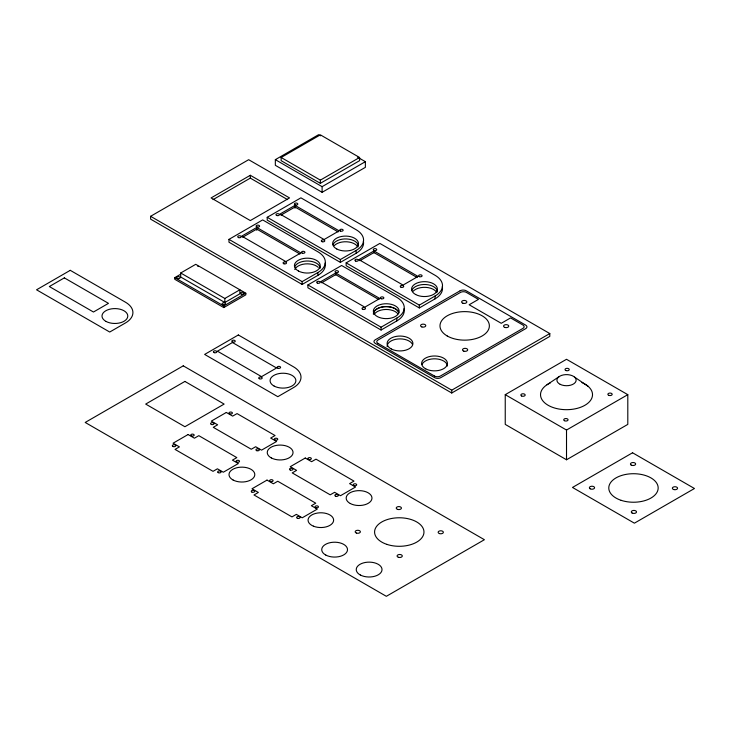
<?xml version="1.0" encoding="UTF-8"?>
<svg xmlns="http://www.w3.org/2000/svg" width="731" height="731" viewBox="0 0 731 731"><rect width="100%" height="100%" fill="white"/><g stroke="black" fill="none" stroke-linecap="round" stroke-linejoin="round"><path stroke-width="1.1" d="M546.998 384.753L559.297 376.492M150.595 216.303L248.65 159.696L549.803 333.555L549.803 336.388L451.749 393.004L150.595 219.136L150.595 216.303L451.749 390.171L549.803 333.555M357.578 157.183L365.372 161.679L365.372 167.344L322.106 192.317L275.34 165.325L275.34 159.66L318.606 134.687L320.562 135.811M250.313 175.285L211.085 197.927L250.313 220.57L289.531 197.927L250.313 175.285L250.313 178.117L213.05 199.627M281.133 157.485L320.361 134.842L359.579 157.485L359.579 160.674L320.361 183.317L281.133 160.674L281.133 157.485L320.361 180.128L359.579 157.485M228.967 239.375L262.676 219.912L317.894 251.793A25.393 14.657 0 0 1 317.894 272.526L317.894 275.359L302.141 284.45L228.967 242.208L228.967 239.375L302.141 281.618L317.894 272.526M267.208 217.299L300.916 197.836L356.134 229.717A25.393 14.657 0 0 1 356.134 250.45L356.134 253.282L340.381 262.374L267.208 220.132L267.208 217.299L340.381 259.542L356.134 250.45M275.34 159.66L322.106 186.661L365.372 161.679M256.773 227.46L241.751 236.122L285.876 261.597L300.889 252.926L256.773 227.46L256.773 230.283M295.013 205.374L279.991 214.046L324.116 239.521L339.129 230.85L295.013 205.374L295.013 208.207M180.712 272.992L224.837 298.467L239.85 289.796L239.85 293.835L224.837 302.497L180.712 277.022L180.712 272.992L195.734 264.32L245.826 293.213L245.826 294.84L223.768 307.577L174.746 279.269L174.746 277.643L180.493 274.326M242.692 237.21L256.773 229.086L299.911 253.995M280.932 215.133L295.013 207.001L338.151 231.91M174.746 277.643L223.768 305.951L245.826 293.213M307.906 284.944L341.615 265.49L396.823 297.371A25.393 14.657 0 0 1 396.823 318.104L396.823 320.927L381.079 330.028L307.906 287.776L307.906 284.944L381.079 327.196L396.823 318.104M346.147 262.868L379.855 243.414L435.064 275.285A25.393 14.657 0 0 1 435.064 296.018L435.064 298.851L419.32 307.943L346.147 265.7L346.147 262.868L419.32 305.119L435.064 296.018M335.703 273.029L320.69 281.7L364.815 307.166L379.828 298.504L335.703 273.029L335.703 274.911M373.943 250.952L358.93 259.615L403.055 285.09L418.068 276.428L373.943 250.952L373.943 252.835M321.622 282.778L335.703 274.655L378.841 299.564M359.862 260.702L373.943 252.579L417.09 277.488M505.24 394.667L566.516 359.286L627.801 394.667L627.801 424.391L566.516 459.772L505.24 424.391L505.24 394.667L566.516 430.047L627.801 394.667M250.313 178.117L287.566 199.627M377.973 343.396L434.561 376.063M574.529 377.086L588.163 386.352M566.516 430.047L566.516 459.772M451.749 390.171L451.749 393.004M419.32 305.119L419.32 307.943M381.079 327.196L381.079 330.028M340.381 259.542L340.381 262.374M322.106 186.661L322.106 192.317M320.361 180.128L320.361 183.317M302.141 281.618L302.141 284.45M224.837 298.467L224.837 302.497M223.768 305.951L223.768 307.577M434.543 376.072A4.167 2.403 0 0 0 440.427 376.017L522.857 328.447A4.167 2.403 0 0 0 522.939 325.039L510.576 317.921L501.256 323.303L469.147 304.763L478.458 299.381L466.332 292.382A4.167 2.403 0 0 0 460.457 292.427L378.037 339.997A4.167 2.403 0 0 0 377.954 343.406M294.767 266.751A12.893 7.438 0 0 1 308.583 261.04A12.893 7.438 0 0 1 320.196 268.204M333.007 244.675A12.893 7.438 0 0 1 346.823 238.964A12.893 7.438 0 0 1 358.437 246.128M411.937 290.244A12.893 7.438 0 0 1 425.753 284.533A12.893 7.438 0 0 1 437.366 291.696M373.532 313.288A12.774 7.374 0 0 1 385.831 306.636A12.774 7.374 0 0 1 398.852 312.813A12.893 7.438 0 0 1 377.434 316.614A12.893 7.438 0 0 1 382.514 304.059A12.893 7.438 0 0 1 398.797 312.877M374.29 314.239A12.774 7.374 0 0 1 385.831 309.469A12.774 7.374 0 0 1 397.892 313.8M294.767 269.584A12.893 7.438 0 0 1 305.22 263.928A12.893 7.438 0 0 1 318.259 267.345M334.186 245.68A12.893 7.438 0 0 1 346.823 241.787A12.893 7.438 0 0 1 357.888 247.041M413.125 291.258A12.893 7.438 0 0 1 425.753 287.365A12.893 7.438 0 0 1 436.818 292.61M387.138 346.567A12.893 7.438 0 0 1 397.929 338.983A12.893 7.438 0 0 1 412.357 344.173M421.979 364.559A12.893 7.438 0 0 1 435.804 358.848A12.893 7.438 0 0 1 447.418 366.012M197.672 266.166A1.736 1.005 0 0 1 198.302 266.532M581.931 382.578A25.996 15.013 0 0 1 586.034 404.59A25.996 15.013 0 0 1 547.702 405.029A25.996 15.013 0 0 1 550.288 382.943M404.051 308.646A25.393 14.657 0 0 1 396.823 320.927M373.367 314.257A12.893 7.438 0 0 1 384.15 306.673A12.893 7.438 0 0 1 398.578 311.854M442.292 286.57A25.393 14.657 0 0 1 435.064 298.851M363.353 241.002A25.393 14.657 0 0 1 356.134 253.282M325.112 263.078A25.393 14.657 0 0 1 317.894 275.359M70.258 270.333L36.55 289.796L109.723 332.038L125.476 322.947A25.393 14.657 0 0 0 125.476 302.214L70.258 270.333M64.346 277.871L49.333 286.543L93.458 312.018L108.471 303.347L64.346 277.871M183.253 365.838L85.198 422.454L386.343 596.313L484.397 539.706L183.253 365.838M238.343 334.972L204.643 354.425L277.817 396.677L293.56 387.576A25.393 14.657 0 0 0 293.56 366.843L238.343 334.972M232.44 342.51L217.427 351.172L261.552 376.648L276.565 367.985L232.44 342.51M184.906 381.427L145.688 404.079L184.906 426.721L224.134 404.079L184.906 381.427M188.077 434.534L173.064 443.205L179.415 446.869L175.038 449.401L213.032 471.331L217.409 468.809L223.32 472.217L238.333 463.545L232.431 460.137L236.817 457.606L198.814 435.667L194.428 438.198L188.077 434.534M226.318 412.458L211.305 421.129L217.655 424.793L213.278 427.315L251.272 449.254L255.649 446.732L261.561 450.141L276.574 441.469L270.671 438.061L275.057 435.53L237.054 413.591L232.668 416.122L226.318 412.458M460.101 290.792L375.222 339.796A4.331 2.504 0 0 0 375.222 343.332L434.662 377.653A4.331 2.504 0 0 0 440.793 377.653L525.671 328.648A4.331 2.504 0 0 0 525.671 325.112L466.223 290.792A4.331 2.504 0 0 0 460.101 290.792M267.016 480.103L252.003 488.774L258.354 492.438L253.977 494.969L291.971 516.908L296.347 514.377L302.25 517.786L317.263 509.123L311.36 505.706L315.746 503.175L277.753 481.245L273.367 483.776L267.016 480.103M305.256 458.026L290.244 466.698L296.594 470.362L292.217 472.893L330.211 494.823L334.588 492.301L340.491 495.709L355.504 487.038L349.601 483.63L353.987 481.099L315.993 459.159L311.607 461.69L305.256 458.026M632.553 452.772L572.492 487.449L634.389 523.177L694.45 488.509L632.553 452.772M106.077 321.457A12.893 7.438 0 0 0 127.441 317.729A12.893 7.438 0 0 0 111.158 308.911A12.893 7.438 0 0 0 106.077 321.457M631.209 465.08A2.604 1.499 0 0 0 635.559 464.413A2.604 1.499 0 0 0 632.37 462.577A2.604 1.499 0 0 0 631.209 465.08M673.662 489.523A2.604 1.499 0 0 0 677.564 488.226A2.604 1.499 0 0 0 673.662 486.928A2.604 1.499 0 0 0 673.662 489.523M590.145 488.792A2.604 1.499 0 0 0 594.495 488.116A2.604 1.499 0 0 0 591.315 486.279A2.604 1.499 0 0 0 590.145 488.792M632.059 512.988A2.604 1.499 0 0 0 636.418 512.321A2.604 1.499 0 0 0 633.229 510.476A2.604 1.499 0 0 0 632.059 512.988M621.122 500.324A24.699 14.264 0 0 0 658.174 487.979A24.699 14.264 0 0 0 621.122 475.625A24.699 14.264 0 0 0 621.122 500.324M256.782 450.689A1.736 1.005 0 0 0 259.377 449.821A1.736 1.005 0 0 0 256.782 448.962A1.736 1.005 0 0 0 256.782 450.689M315.856 507.725A1.736 1.005 0 0 0 318.451 506.857A1.736 1.005 0 0 0 315.856 505.989A1.736 1.005 0 0 0 315.856 507.725M335.712 496.267A1.736 1.005 0 0 0 338.307 495.399A1.736 1.005 0 0 0 335.712 494.531A1.736 1.005 0 0 0 335.712 496.267M354.096 485.649A1.736 1.005 0 0 0 356.701 484.781A1.736 1.005 0 0 0 354.096 483.913A1.736 1.005 0 0 0 354.096 485.649M290.362 470.079A1.736 1.005 0 0 0 292.957 469.211A1.736 1.005 0 0 0 290.362 468.343A1.736 1.005 0 0 0 290.362 470.079M308.391 459.306A1.736 1.005 0 0 0 311.287 458.858A1.736 1.005 0 0 0 309.167 457.633A1.736 1.005 0 0 0 308.391 459.306M386.918 544.385A24.699 14.264 0 0 0 423.971 532.031A24.699 14.264 0 0 0 386.918 519.686A24.699 14.264 0 0 0 386.918 544.385M398.395 557.287A2.604 1.499 0 0 0 402.297 555.989A2.604 1.499 0 0 0 398.395 554.683A2.604 1.499 0 0 0 398.395 557.287M356.481 533.082A2.604 1.499 0 0 0 360.383 531.784A2.604 1.499 0 0 0 356.481 530.487A2.604 1.499 0 0 0 356.481 533.082M439.459 533.584A2.604 1.499 0 0 0 443.361 532.278A2.604 1.499 0 0 0 439.459 530.98A2.604 1.499 0 0 0 439.459 533.584M397.536 509.379A2.604 1.499 0 0 0 401.438 508.082A2.604 1.499 0 0 0 397.536 506.784A2.604 1.499 0 0 0 397.536 509.379M229.817 413.892A1.736 1.005 0 0 0 232.412 413.024A1.736 1.005 0 0 0 229.817 412.165A1.736 1.005 0 0 0 229.817 413.892M275.167 440.08A1.736 1.005 0 0 0 277.762 439.212A1.736 1.005 0 0 0 275.167 438.344A1.736 1.005 0 0 0 275.167 440.08M211.433 424.51A1.736 1.005 0 0 0 214.028 423.642A1.736 1.005 0 0 0 211.433 422.774A1.736 1.005 0 0 0 211.433 424.51M218.176 472.61A1.736 1.005 0 0 0 221.082 472.162A1.736 1.005 0 0 0 218.953 470.938A1.736 1.005 0 0 0 218.176 472.61M172.872 446.449A1.736 1.005 0 0 0 175.742 445.947A1.736 1.005 0 0 0 173.549 444.759A1.736 1.005 0 0 0 172.872 446.449M236.926 462.156A1.736 1.005 0 0 0 239.521 461.288A1.736 1.005 0 0 0 236.926 460.42A1.736 1.005 0 0 0 236.926 462.156M360.319 574.995A12.893 7.438 0 0 0 381.683 571.258A12.893 7.438 0 0 0 365.399 562.45A12.893 7.438 0 0 0 360.319 574.995M191.577 435.968A1.736 1.005 0 0 0 194.172 435.109A1.736 1.005 0 0 0 191.577 434.241A1.736 1.005 0 0 0 191.577 435.968M313.398 526.156A12.774 7.374 0 0 0 333.564 520.883A12.774 7.374 0 0 0 315.573 513.436A12.774 7.374 0 0 0 313.398 526.156M350.268 503.513A12.893 7.438 0 0 0 371.631 499.776A12.893 7.438 0 0 0 355.348 490.958A12.893 7.438 0 0 0 350.268 503.513M251.82 492.027A1.736 1.005 0 0 0 254.68 491.506A1.736 1.005 0 0 0 252.469 490.337A1.736 1.005 0 0 0 251.82 492.027M270.507 481.546A1.736 1.005 0 0 0 273.102 480.678A1.736 1.005 0 0 0 270.507 479.81A1.736 1.005 0 0 0 270.507 481.546M297.471 518.343A1.736 1.005 0 0 0 300.066 517.475A1.736 1.005 0 0 0 297.471 516.607A1.736 1.005 0 0 0 297.471 518.343M325.807 555.067A12.893 7.438 0 0 0 347.17 551.338A12.893 7.438 0 0 0 330.887 542.521A12.893 7.438 0 0 0 325.807 555.067M271.338 457.944A12.893 7.438 0 0 0 292.702 454.207A12.893 7.438 0 0 0 276.419 445.389A12.893 7.438 0 0 0 271.338 457.944M233.098 480.02A12.893 7.438 0 0 0 254.461 476.283A12.893 7.438 0 0 0 238.178 467.465A12.893 7.438 0 0 0 233.098 480.02M277.99 368.232A1.736 1.005 0 0 0 280.594 367.364A1.736 1.005 0 0 0 277.99 366.496A1.736 1.005 0 0 0 277.99 368.232M274.171 386.096A12.893 7.438 0 0 0 295.534 382.359A12.893 7.438 0 0 0 279.251 373.541A12.893 7.438 0 0 0 274.171 386.096M214.256 352.662A1.736 1.005 0 0 0 216.86 351.794A1.736 1.005 0 0 0 214.256 350.926A1.736 1.005 0 0 0 214.256 352.662M232.641 342.044A1.736 1.005 0 0 0 235.245 341.176A1.736 1.005 0 0 0 232.641 340.317A1.736 1.005 0 0 0 232.641 342.044M259.249 378.685A1.736 1.005 0 0 0 262.146 378.238A1.736 1.005 0 0 0 260.026 377.013A1.736 1.005 0 0 0 259.249 378.685M391.204 348.925A12.893 7.438 0 0 0 412.567 345.187A12.893 7.438 0 0 0 396.284 336.37A12.893 7.438 0 0 0 391.204 348.925M425.716 368.853A12.893 7.438 0 0 0 447.08 365.116A12.893 7.438 0 0 0 430.797 356.299A12.893 7.438 0 0 0 425.716 368.853M447.208 335.968A24.699 14.264 0 0 0 488.527 329.58A24.699 14.264 0 0 0 458.273 312.11A24.699 14.264 0 0 0 447.208 335.968M463.801 351.145A2.604 1.499 0 0 0 467.703 349.838A2.604 1.499 0 0 0 463.801 348.541A2.604 1.499 0 0 0 463.801 351.145M421.878 326.94A2.604 1.499 0 0 0 425.78 325.642A2.604 1.499 0 0 0 421.878 324.336A2.604 1.499 0 0 0 421.878 326.94M504.856 327.433A2.604 1.499 0 0 0 508.758 326.136A2.604 1.499 0 0 0 504.856 324.838A2.604 1.499 0 0 0 504.856 327.433M462.942 303.237A2.604 1.499 0 0 0 466.844 301.93A2.604 1.499 0 0 0 462.942 300.633A2.604 1.499 0 0 0 462.942 303.237M222.9 304.69A1.736 1.005 0 0 0 225.504 303.831A1.736 1.005 0 0 0 222.9 302.963A1.736 1.005 0 0 0 222.9 304.69M241.285 294.081A1.736 1.005 0 0 0 243.889 293.213A1.736 1.005 0 0 0 241.285 292.345A1.736 1.005 0 0 0 241.285 294.081M177.551 278.511A1.736 1.005 0 0 0 180.155 277.643A1.736 1.005 0 0 0 177.551 276.775A1.736 1.005 0 0 0 177.551 278.511M565.94 370.553A2.102 1.215 0 0 0 569.23 369.639A2.102 1.215 0 0 0 566.223 368.451A2.102 1.215 0 0 0 565.94 370.553M564.378 420.672A2.166 1.252 0 0 0 567.996 420.115A2.166 1.252 0 0 0 565.346 418.58A2.166 1.252 0 0 0 564.378 420.672M608.95 395.398A2.166 1.252 0 0 0 612.194 394.311A2.166 1.252 0 0 0 608.95 393.232A2.166 1.252 0 0 0 608.95 395.398M560.165 384.332A9.622 5.556 0 0 0 575.955 381.253A9.622 5.556 0 0 0 563.446 374.902A9.622 5.556 0 0 0 560.165 384.332M521.642 395.992A2.166 1.252 0 0 0 525.15 395.224A2.166 1.252 0 0 0 522.236 393.854A2.166 1.252 0 0 0 521.642 395.992M317.519 283.18A1.736 1.005 0 0 0 320.123 282.312A1.736 1.005 0 0 0 317.519 281.444A1.736 1.005 0 0 0 317.519 283.18M335.904 272.562A1.736 1.005 0 0 0 338.508 271.704A1.736 1.005 0 0 0 335.904 270.835A1.736 1.005 0 0 0 335.904 272.562M362.868 309.359A1.736 1.005 0 0 0 365.473 308.5A1.736 1.005 0 0 0 362.868 307.632A1.736 1.005 0 0 0 362.868 309.359M381.253 298.751A1.736 1.005 0 0 0 383.857 297.882A1.736 1.005 0 0 0 381.253 297.014A1.736 1.005 0 0 0 381.253 298.751M415.674 294.538A12.893 7.438 0 0 0 437.037 290.801A12.893 7.438 0 0 0 420.754 281.983A12.893 7.438 0 0 0 415.674 294.538M355.759 261.104A1.736 1.005 0 0 0 358.364 260.236A1.736 1.005 0 0 0 355.759 259.368A1.736 1.005 0 0 0 355.759 261.104M374.144 250.486A1.736 1.005 0 0 0 376.748 249.618A1.736 1.005 0 0 0 374.144 248.759A1.736 1.005 0 0 0 374.144 250.486M401.109 287.283A1.736 1.005 0 0 0 403.713 286.415A1.736 1.005 0 0 0 401.109 285.556A1.736 1.005 0 0 0 401.109 287.283M419.493 276.674A1.736 1.005 0 0 0 422.098 275.806A1.736 1.005 0 0 0 419.493 274.938A1.736 1.005 0 0 0 419.493 276.674M336.735 248.96A12.893 7.438 0 0 0 358.108 245.223A12.893 7.438 0 0 0 341.816 236.415A12.893 7.438 0 0 0 336.735 248.96M276.83 215.535A1.736 1.005 0 0 0 279.434 214.667A1.736 1.005 0 0 0 276.83 213.799A1.736 1.005 0 0 0 276.83 215.535M295.214 204.918A1.736 1.005 0 0 0 297.819 204.05A1.736 1.005 0 0 0 295.214 203.181A1.736 1.005 0 0 0 295.214 204.918M322.179 241.714A1.736 1.005 0 0 0 324.783 240.846A1.736 1.005 0 0 0 322.179 239.978A1.736 1.005 0 0 0 322.179 241.714M340.564 231.097A1.736 1.005 0 0 0 343.168 230.228A1.736 1.005 0 0 0 340.564 229.37A1.736 1.005 0 0 0 340.564 231.097M298.495 271.037A12.893 7.438 0 0 0 319.867 267.308A12.893 7.438 0 0 0 303.575 258.491A12.893 7.438 0 0 0 298.495 271.037M238.589 237.612A1.736 1.005 0 0 0 241.193 236.743A1.736 1.005 0 0 0 238.589 235.875A1.736 1.005 0 0 0 238.589 237.612M256.974 226.994A1.736 1.005 0 0 0 259.578 226.126A1.736 1.005 0 0 0 256.974 225.258A1.736 1.005 0 0 0 256.974 226.994M283.939 263.79A1.736 1.005 0 0 0 286.543 262.922A1.736 1.005 0 0 0 283.939 262.054A1.736 1.005 0 0 0 283.939 263.79M302.323 253.182A1.736 1.005 0 0 0 304.928 252.314A1.736 1.005 0 0 0 302.323 251.446A1.736 1.005 0 0 0 302.323 253.182"/></g></svg>
